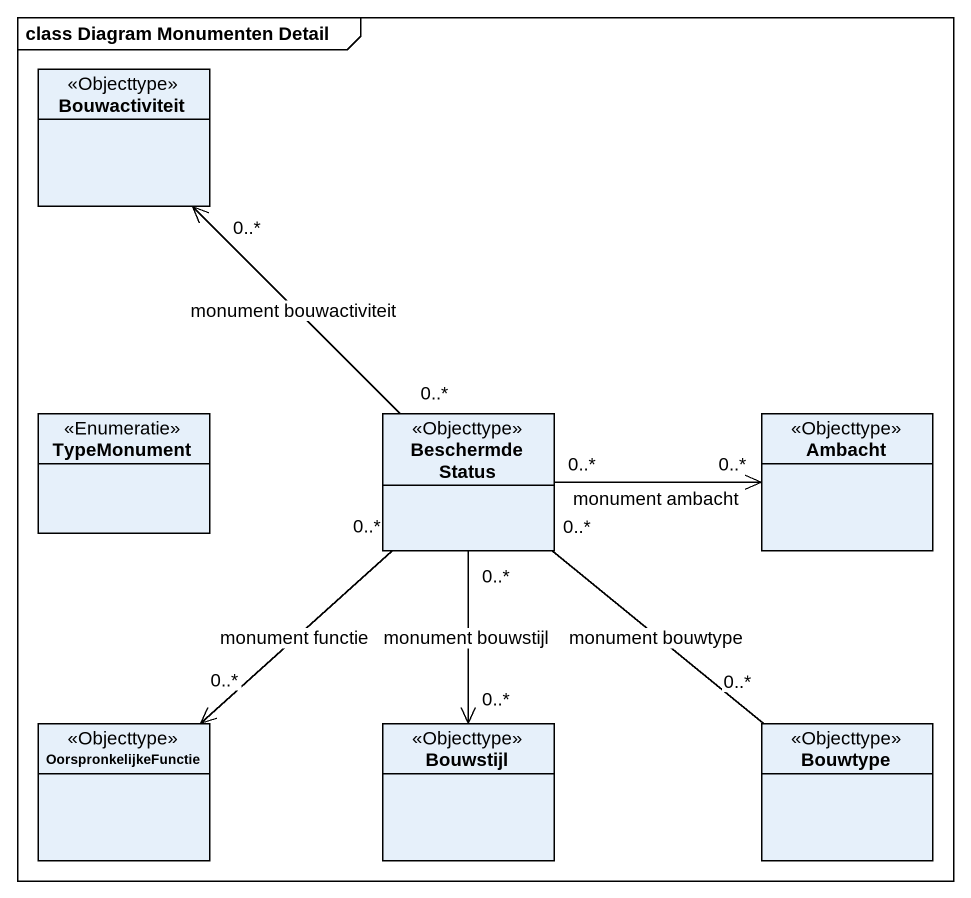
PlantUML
@startuml
mainframe class Diagram Monumenten Detail
hide circle
hide empty members
class Bouwactiviteit <<Objecttype>>
enum TypeMonument <<Enumeratie>>
class "Beschermde Status" as Beschermde_Status <<Objecttype>>
class Ambacht <<Objecttype>>
class OorspronkelijkeFunctie <<Objecttype>>
class Bouwstijl <<Objecttype>>
class Bouwtype <<Objecttype>>
Beschermde_Status "0..*" -up-> "0..*" Bouwactiviteit : monument bouwactiviteit
Beschermde_Status "0..*" -right-> "0..*" Ambacht : monument ambacht
Beschermde_Status "0..*" --> "0..*" OorspronkelijkeFunctie : monument functie
Beschermde_Status "0..*" --> "0..*" Bouwstijl : monument bouwstijl
Beschermde_Status "0..*" -- "0..*" Bouwtype : monument bouwtype
@enduml
